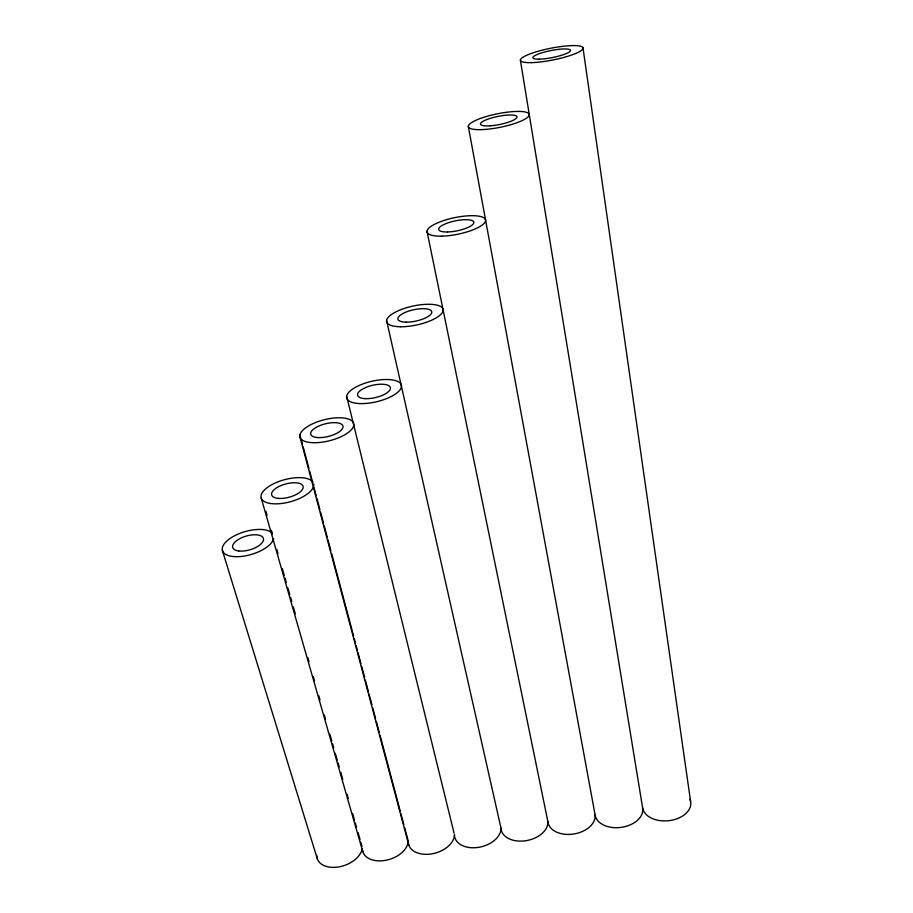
<?xml version="1.0" encoding="UTF-8"?>
<svg xmlns="http://www.w3.org/2000/svg" width="913" height="913" viewBox="0 0 913 913"><rect width="100%" height="100%" fill="white"/><g stroke="black" fill="none" stroke-linecap="round" stroke-linejoin="round"><path stroke-width="1.37" d="M222.35 550.356L317.096 858.117M265.888 511.337L267.064 515.423M271.366 530.407L272.531 534.493M276.844 549.512L278.02 553.62M282.345 568.662L284.297 575.498M285.084 578.237L286.26 582.334M287.835 587.812L289.798 594.648M290.585 597.376L291.761 601.484M293.324 606.951L295.287 613.787M307.841 657.554L309.028 661.651M313.342 676.693L314.517 680.801M318.831 695.843L320.007 699.94M324.332 714.993L325.507 719.09M329.821 734.132L331.784 740.968M332.572 743.707L333.747 747.804M335.311 753.282L337.274 760.118M338.061 762.857L339.237 766.954M340.811 772.421L342.774 779.268M347.088 794.31L348.264 798.407M352.578 813.449L354.541 820.285M355.328 823.024L356.504 827.132M358.079 832.599L360.03 839.435M360.818 842.174L361.993 846.271M261.221 498.064L362.792 851.669M299.966 434.759L300.685 437.464M301.404 440.157L302.488 444.209M303.207 446.914L308.959 468.506M309.678 471.211L312.554 482.007M314.004 487.428L316.195 495.691M316.937 498.441L319.87 509.454M320.6 512.204L323.533 523.217M324.263 525.968L327.196 536.981M327.938 539.731L330.871 550.744M331.602 553.495L353.605 636.076M354.335 638.826L355.442 642.957M356.173 645.708L357.268 649.839M358.01 652.59L360.943 663.603M361.674 666.353L364.607 677.366M365.337 680.117L368.27 691.13M369.012 693.88L371.945 704.893M372.675 707.643L375.608 718.657M376.339 721.407L379.272 732.42M380.013 735.17L400.179 810.881M400.91 813.631L403.843 824.644M404.585 827.395L408.248 841.158A23.601 15.498 -15.7 0 0 430.913 854.02A23.601 15.498 -15.7 0 0 454.446 834.63A23.647 15.647 -13.7 0 0 477.978 847.435A23.647 15.647 -13.7 0 0 500.975 828.045L386.598 320.509M300.16 437.624L408.83 845.176M346.632 396.219L454.103 833.238M427.01 231.309L547.846 821.426A23.864 15.852 -9.6 0 0 573.159 834.094A23.864 15.852 -9.6 0 0 595.071 814.75L468.323 126.405M520.41 60.326L642.638 808.016A24.023 15.909 -7.6 0 1 621.285 827.349A24.023 15.909 -7.6 0 1 595.071 814.75M582.985 47.727L690.559 801.249M362.244 848.691A23.601 15.167 -19.2 0 1 338.072 867.03A23.601 15.167 -19.2 0 1 316.765 855.458M408.248 841.158A23.578 15.35 -17.5 0 1 385.195 860.411A23.578 15.35 -17.5 0 1 362.347 849.022M547.846 821.426A23.738 15.761 -11.7 0 1 525.386 840.793A23.738 15.761 -11.7 0 1 500.975 828.045M689.897 799.229A24.229 15.955 -5.6 0 1 671.329 820.308A24.229 15.955 -5.6 0 1 642.638 808.016M273.706 538.579A26.717 11.846 -16.4 0 1 236.341 556.702A26.717 11.846 -16.4 0 1 230.407 538.225A26.717 11.846 -16.4 0 1 271.834 532.747M313.661 483.993A27.162 11.413 -15.2 0 1 277.438 503.816A27.162 11.413 -15.2 0 1 269.986 485.739A27.162 11.413 -15.2 0 1 312.908 482.155M353.354 422.536A27.721 10.83 -14.1 0 1 318.808 442.554A27.721 10.83 -14.1 0 1 307.943 426.291A27.721 10.83 -14.1 0 1 352.806 421.715M238.658 550.961A16.023 7.11 -16.4 0 0 263.435 540.291A16.023 7.11 -16.4 0 0 242.071 537.552A16.023 7.11 -16.4 0 0 238.658 550.961M278.1 498.372A16.297 6.848 -15.2 0 0 303.116 487.85A16.297 6.848 -15.2 0 0 280.884 485.613A16.297 6.848 -15.2 0 0 278.1 498.372M317.678 437.567A16.628 6.494 -14.1 0 0 342.991 427.238A16.628 6.494 -14.1 0 0 319.812 425.606A16.628 6.494 -14.1 0 0 317.678 437.567M359.391 403.569A28.098 10.522 -13.1 0 0 401.458 386.484A28.098 10.522 -13.1 0 0 361.194 384.59A28.098 10.522 -13.1 0 0 359.391 403.569M365.12 398.639A16.856 6.311 -13.1 0 0 390.456 388.436A16.856 6.311 -13.1 0 0 366.41 387.215A16.856 6.311 -13.1 0 0 365.12 398.639M400.442 326.751A28.885 9.621 -12.3 0 0 443.159 310.169A28.885 9.621 -12.3 0 0 400.978 309.633A28.885 9.621 -12.3 0 0 400.442 326.751M406.08 322.152A17.336 5.775 -12.3 0 0 431.803 312.246A17.336 5.775 -12.3 0 0 406.616 311.835A17.336 5.775 -12.3 0 0 406.08 322.152M442.075 236.147A29.867 8.434 -11.7 0 0 485.59 220.216A29.867 8.434 -11.7 0 0 441.241 221.414A29.867 8.434 -11.7 0 0 442.075 236.147M447.61 231.97A17.918 5.056 -11.7 0 0 473.836 222.441A17.918 5.056 -11.7 0 0 447.336 223.08A17.918 5.056 -11.7 0 0 447.61 231.97M484.746 129.463A31.065 6.893 -11.4 0 0 529.255 114.41A31.065 6.893 -11.4 0 0 482.406 117.754A31.065 6.893 -11.4 0 0 484.746 129.463M490.19 125.823A18.637 4.131 -11.4 0 0 517.02 116.818A18.637 4.131 -11.4 0 0 489.037 118.758A18.637 4.131 -11.4 0 0 490.19 125.823M531.343 62.62A31.932 5.957 -11.2 0 0 582.551 49.393A31.932 5.957 -11.2 0 0 541.318 50.386A31.932 5.957 -11.2 0 0 531.343 62.62M539.321 59.162A19.15 3.572 -11.2 0 0 570.123 51.265A19.15 3.572 -11.2 0 0 545.552 51.79A19.15 3.572 -11.2 0 0 539.321 59.162"/></g></svg>
